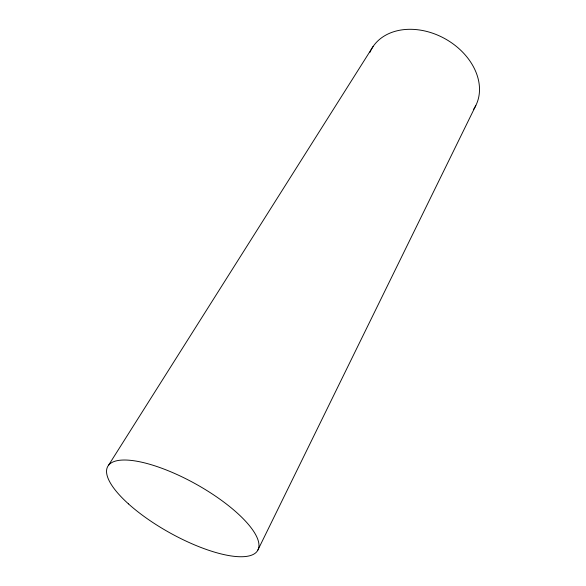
<?xml version="1.0" encoding="UTF-8"?>
<svg xmlns="http://www.w3.org/2000/svg" width="586" height="586" viewBox="0 0 586 586"><rect width="100%" height="100%" fill="white"/><g stroke="black" fill="none" stroke-linecap="round" stroke-linejoin="round"><path stroke-width="0.88" d="M257.899 550.027L475.795 105.583M108.403 465.482L373.055 46.558M369.788 52.608A59.318 44.888 29.2 0 1 444.686 38.551A59.318 44.888 29.2 0 1 473.451 109.56M128.459 503.887A85.915 27.63 29.2 0 0 256.207 552.334A85.915 27.63 29.2 0 0 163.611 468.932A85.915 27.63 29.2 0 0 128.459 503.887"/></g></svg>
